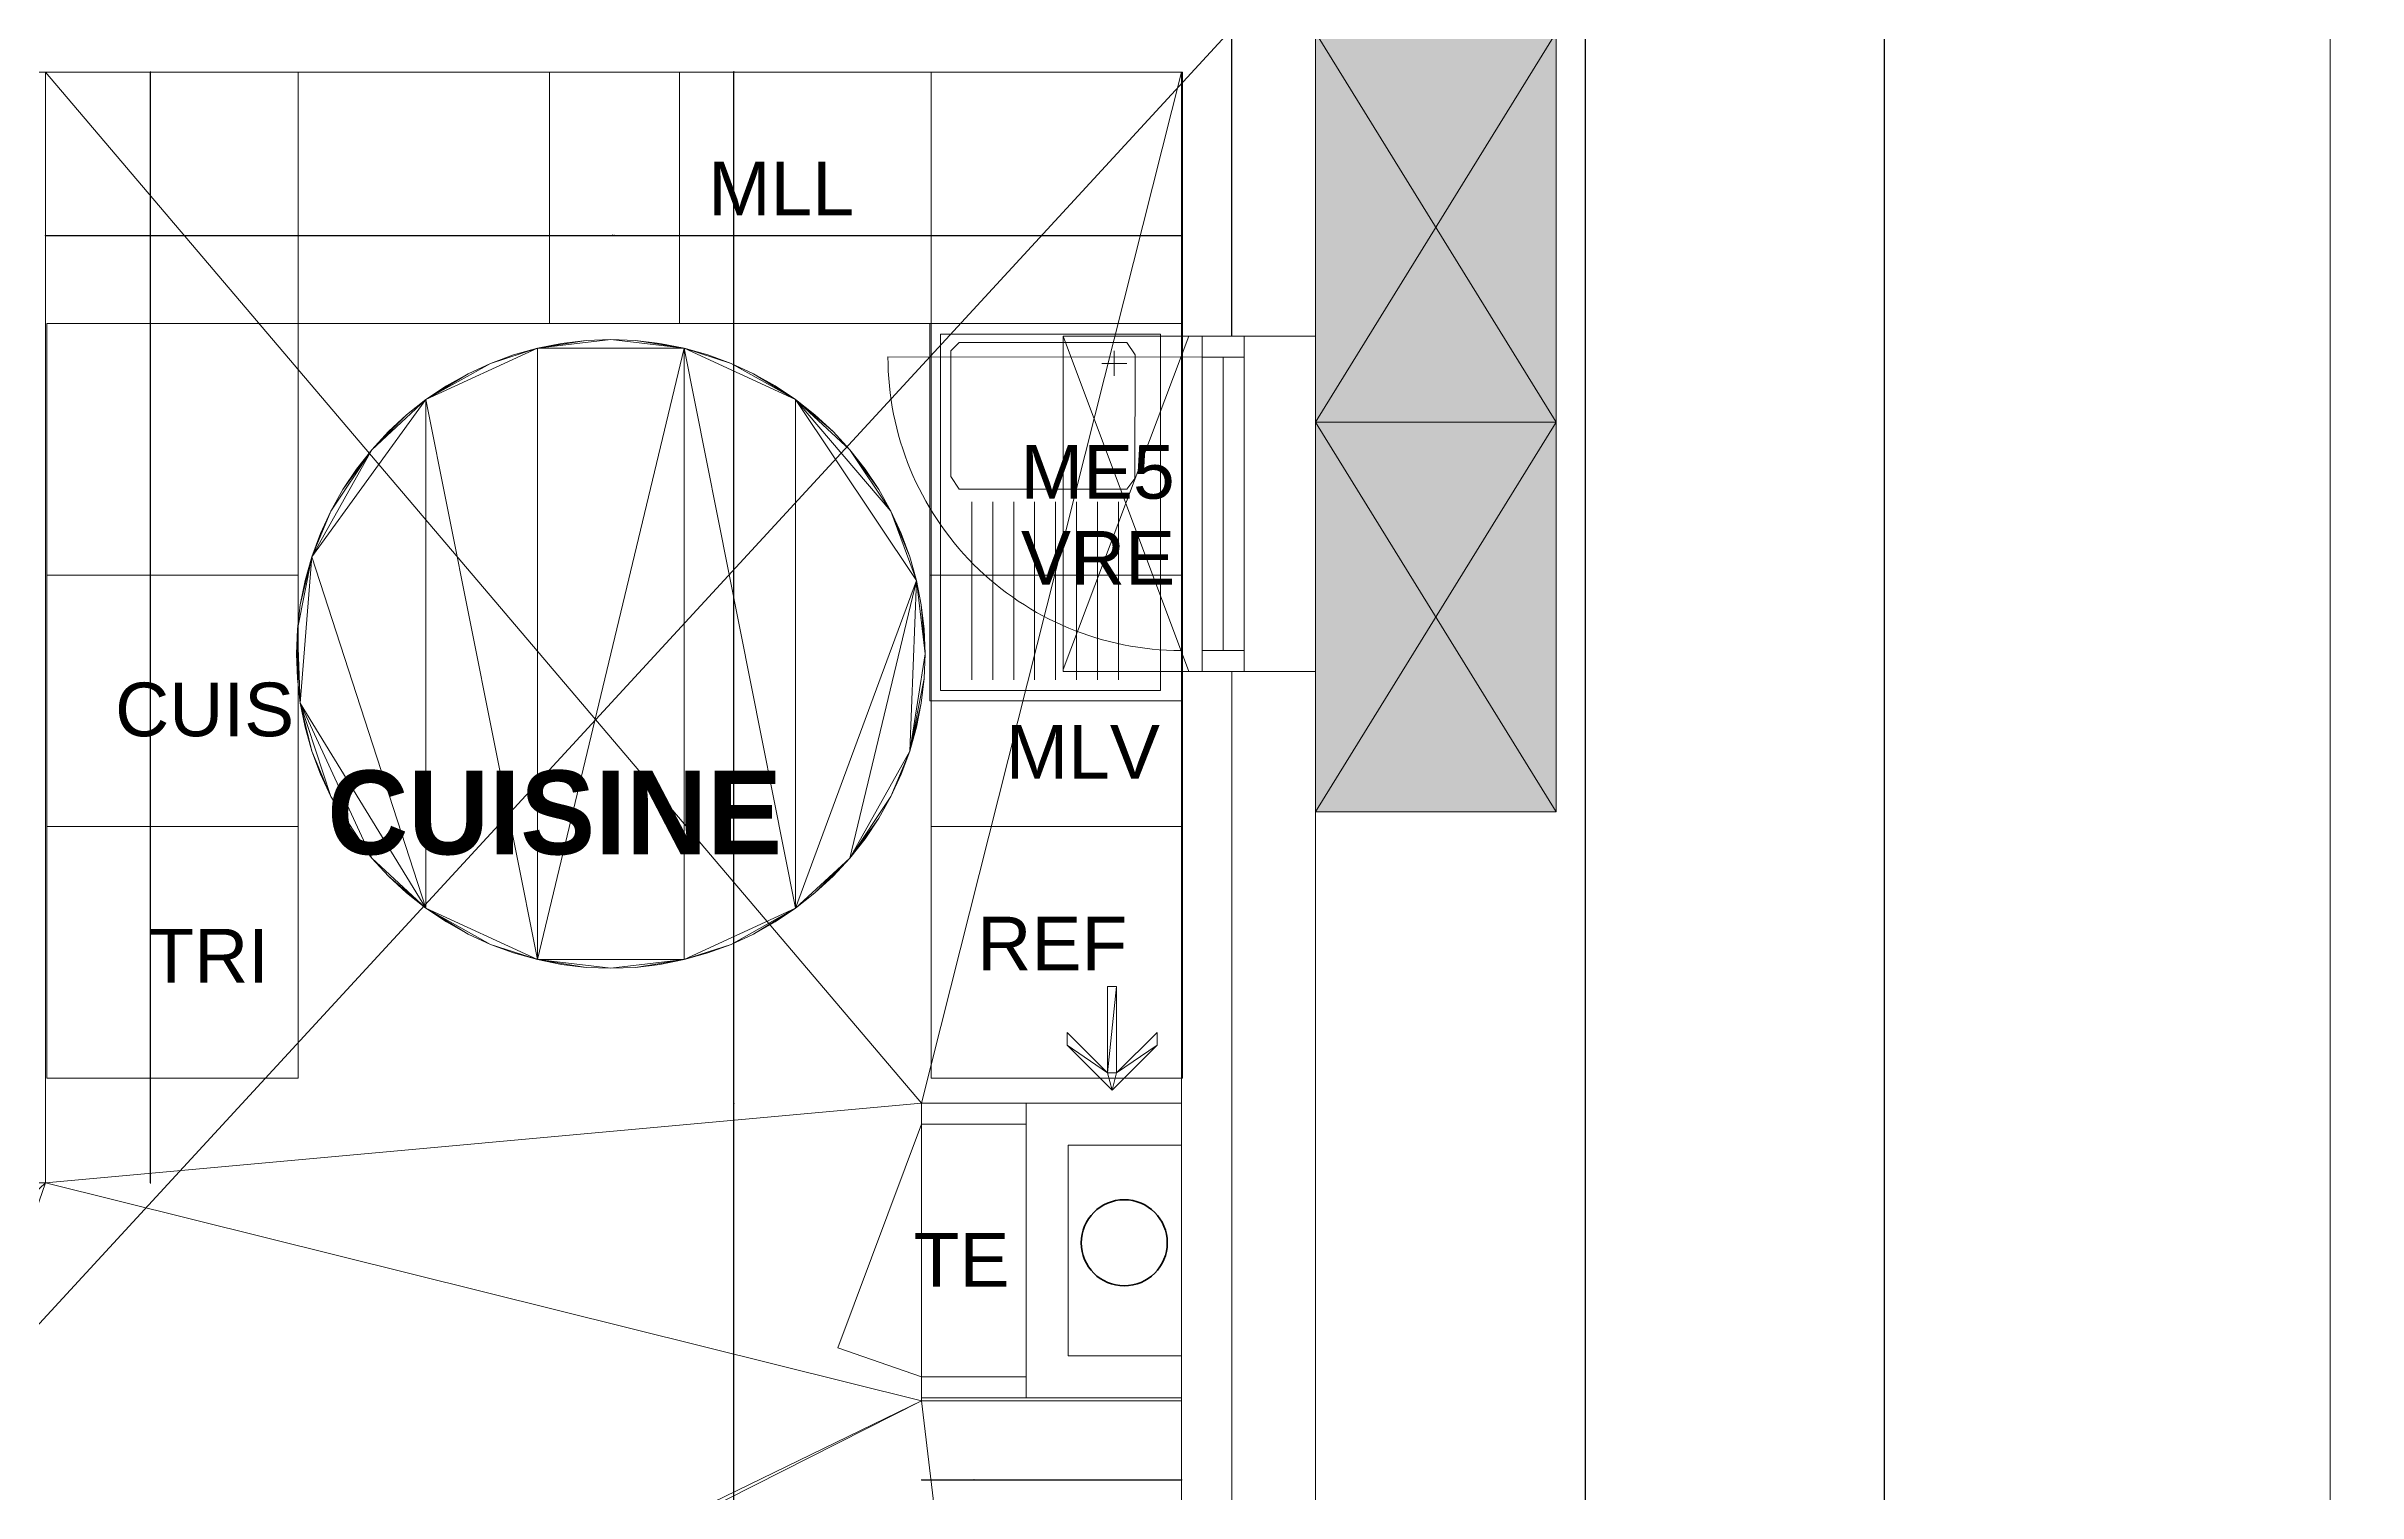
# Model space of a CAD drawing. Header units: metres. Extents: x -12536 to 12621, y -17191 to 9596.
# Drawn here: x -9897 to -9346, y -3014 to -2669 of the extents above; entities that cross this region are included whole.
import ezdxf
from ezdxf.enums import TextEntityAlignment as Align
from ezdxf.lldxf.tags import DXFTag

# ---------------------------------------------------------------- set-up
doc = ezdxf.new("R2010")
doc.units = ezdxf.units.M
doc.header["$MEASUREMENT"] = 0
doc.header["$PDMODE"] = 2
doc.header["$PDSIZE"] = 0.25
doc.layers.add('B-COT', color=1, linetype='Continuous', lineweight=18)
for name, color, linetype in [('Calque commun', 7, 'Continuous'), ('Layer90', 7, 'Continuous'), ('Textes', 7, 'Continuous')]:
    doc.layers.add(name, color=color, linetype=linetype)
doc.styles.add('Arial', font='arial.ttf', dxfattribs={"height": 0.128})
doc.styles.add('Century Gothic', font='GOTHICB.TTF', dxfattribs={"height": 0.4})
doc.styles.add('Century Gothic6', font='GOTHIC.TTF', dxfattribs={"height": 0.18})
tags = doc.linetypes.add('HIDDEN', pattern=[0.375, 0.25, -0.125]).pattern_tags.tags
tags[6:7] = [DXFTag(74, 4), DXFTag(75, 0), DXFTag(340, '0'), DXFTag(46, 1.0), DXFTag(50, 0.0), DXFTag(44, 0.0), DXFTag(45, 0.0)]
tags[4:5] = [DXFTag(74, 4), DXFTag(75, 0), DXFTag(340, '0'), DXFTag(46, 1.0), DXFTag(50, 0.0), DXFTag(44, 0.0), DXFTag(45, 0.0)]
tags = doc.linetypes.add('HIDDEN2', pattern=[0.1875, 0.125, -0.0625]).pattern_tags.tags
tags[6:7] = [DXFTag(74, 4), DXFTag(75, 0), DXFTag(340, '0'), DXFTag(46, 1.0), DXFTag(50, 0.0), DXFTag(44, 0.0), DXFTag(45, 0.0)]
tags[4:5] = [DXFTag(74, 4), DXFTag(75, 0), DXFTag(340, '0'), DXFTag(46, 1.0), DXFTag(50, 0.0), DXFTag(44, 0.0), DXFTag(45, 0.0)]
doc.dimstyles.new('DIM7', dxfattribs={"dimtxt": 0.18, "dimasz": 0.035, "dimexe": 0.05, "dimexo": 0, "dimgap": 0.05, "dimtad": 1, "dimzin": 1, "dimdsep": 46, "dimtxsty": 'Century Gothic6', "dimblk": 'ORIGIN', "dimcen": 0.09, "dimdle": 0.05, "dimadec": 0, "dimazin": 0, "dimtfac": 1, "dimtdec": 4, "dimtix": 1, "dimtofl": 0, "dimtmove": 0, "dimatfit": 3, "dimfxl": 0.05, "dimfxlon": 1, "dimfrac": 2, "dimtolj": 1, "dimtzin": 0, "dimarcsym": 2})

# ---------------------------------------------------------------- blocks, each defined once
blk = doc.blocks.new('Block33233')
at = {"layer": 'Calque commun', "color": 7, "linetype": 'Continuous', "lineweight": 5}
blk.add_line((-5.8988, -22.7707), (-3.1388, -22.7707), dxfattribs=at)
blk = doc.blocks.new('Block33274')
at = {"layer": 'Calque commun', "color": 7, "linetype": 'Continuous', "lineweight": 20}
for p, q in [((-2.8188, -23.4006), (-2.8188, -22.4506)), ((-2.8188, -27.7707), (-2.8188, -24.2006))]:
    blk.add_line(p, q, dxfattribs=at)
at = {"layer": 'Calque commun', "color": 7, "linetype": 'Continuous', "lineweight": 5}
for p, q in [((-3.0188, -23.4006), (-3.0188, -22.6506)), ((-3.1388, -23.4006), (-3.1388, -22.7707)), ((-3.1388, -27.7707), (-3.1388, -24.2006)), ((-3.0188, -27.7707), (-3.0188, -24.2006))]:
    blk.add_line(p, q, dxfattribs=at)
blk = doc.blocks.new('_15')
at = {"layer": 'Layer90', "color": 6, "linetype": 'Continuous', "lineweight": 5}
for p, q in [((0.9, 0.6), (0, 0.6)), ((0, 0.6), (0, 0)), ((0.9, 0), (0.9, 0.6)), ((0.025, 0.025), (0.025, 0.55)), ((0.025, 0.55), (0.875, 0.55)), ((0.875, 0.55), (0.875, 0.025)), ((0.075, 0.49), (0.045, 0.47)), ((0.045, 0.47), (0.045, 0.07)), ((0.37, 0.4888), (0.075, 0.49)), ((0.095, 0.4099), (0.095, 0.4699)), ((0.395, 0.47), (0.37, 0.4888)), ((0.395, 0.07), (0.395, 0.47)), ((0.85, 0.45), (0.425, 0.45)), ((0.125, 0.4398), (0.065, 0.44)), ((0.425, 0.4), (0.85, 0.4)), ((0.85, 0.35), (0.425, 0.35)), ((0.425, 0.3), (0.85, 0.3)), ((0.85, 0.25), (0.425, 0.25)), ((0.425, 0.2), (0.85, 0.2)), ((0.85, 0.15), (0.425, 0.15)), ((0.045, 0.07), (0.065, 0.05)), ((0.045, 0.07), (0.065, 0.05)), ((0.365, 0.05), (0.395, 0.07)), ((0.85, 0.1), (0.425, 0.1)), ((0, 0), (0.9, 0)), ((0.875, 0.025), (0.025, 0.025)), ((0.065, 0.05), (0.365, 0.05))]:
    blk.add_line(p, q, dxfattribs=at)
blk = doc.blocks.new('_ORIGIN')
at = {"color": 0, "linetype": 'ByBlock', "lineweight": -2}
blk.add_line((0, 0), (-1, 0), dxfattribs=at)
blk.add_circle((0, 0), 0.5, dxfattribs=at)
blk = doc.blocks.new('*D1431')
at = {"layer": 'Calque commun', "color": 0, "linetype": 'ByBlock', "lineweight": -2, "transparency": 16777216}
for p, q in [((-9897.32, -2714.27), (-9897.32, -2714.37)), ((-9897.28, -2714.32), (-9626.35, -2714.32)), ((-9626.32, -2714.32), (-9626.35, -2714.32)), ((-9626.32, -2714.27), (-9626.32, -2714.37))]:
    blk.add_line(p, q, dxfattribs=at)
at = {"layer": 'Calque commun', "color": 0, "linetype": 'Continuous', "lineweight": -2, "transparency": 16777216}
blk.add_line((-9626.28, -2714.32), (-9626.25, -2714.32), dxfattribs=at)
at = {"layer": 'Defpoints', "color": 0, "linetype": 'Continuous', "transparency": 16777216}
for p in [(-9897.32, -2710.35), (-9626.32, -2710.35), (-9626.32, -2714.32)]:
    blk.add_point(p, dxfattribs=at)
at = {"layer": 'Calque commun', "color": 0, "linetype": 'Continuous', "lineweight": -2, "transparency": 16777216, "xscale": 0.03500000014901161, "yscale": 0.03500000014901161, "zscale": 0.03500000014901161, "rotation": 180}
for p in [(-9897.32, -2714.32), (-9626.32, -2714.32)]:
    blk.add_blockref('_ORIGIN', p, dxfattribs=at)
at = {"layer": 'Calque commun', "color": 0, "linetype": 'Continuous', "lineweight": 5, "transparency": 16777216, "insert": (-9761.82, -2714.27), "char_height": 0.18, "attachment_point": 8, "line_spacing_factor": 0.773441, "style": 'Century Gothic6'}
blk.add_mtext('\\A1;271.00', dxfattribs=at)
blk = doc.blocks.new('@PRES_1_$$_1-56')
at = {"layer": 'Calque commun', "color": 5, "linetype": 'Continuous', "lineweight": 5}
for p, q in [((0, 0.32), (0.8, 0.32)), ((0.8, 0.15), (0, 0.15)), ((0.05, 0.05), (0.05, 0.15)), ((0.75, 0.15), (0.75, 0.05)), ((0.05, 0.1), (0.75, 0.1)), ((0.8, 0.05), (0, 0.05)), ((0, 0), (0.8, 0))]:
    blk.add_line(p, q, dxfattribs=at)
blk = doc.blocks.new('@PRES_1_$$_1-57')
at = {"layer": 'Calque commun', "color": 7, "linetype": 'Continuous', "lineweight": 5}
blk.add_line((0, 0), (0, 0.32), dxfattribs=at)
blk = doc.blocks.new('@PRES_1_$$_1-58')
at = {"layer": 'Calque commun', "color": 7, "linetype": 'Continuous', "lineweight": 5}
blk.add_line((0, 0), (0, 0.32), dxfattribs=at)
blk = doc.blocks.new('INTER_2D_COMB20')
at = {"layer": 'Calque commun', "color": 0, "linetype": 'ByBlock', "lineweight": -2}
for name in ['@PRES_1_$$_1-56', '@PRES_1_$$_1-57']:
    blk.add_blockref(name, (0, 0), dxfattribs=at)
at = {"layer": 'Calque commun', "color": 0, "linetype": 'ByBlock', "lineweight": -2, "extrusion": (0, 0, -1), "xscale": -1, "yscale": -1, "zscale": -1, "rotation": 180}
blk.add_blockref('@PRES_1_$$_1-58', (-0.8, 0), dxfattribs=at)
blk = doc.blocks.new('PLACED_COMB20')
at = {"layer": 'Calque commun', "color": 0, "linetype": 'ByBlock', "lineweight": -2}
blk.add_blockref('INTER_2D_COMB20', (0, 0), dxfattribs=at)
blk = doc.blocks.new('*D1649')
at = {"layer": 'Calque commun', "color": 0, "linetype": 'ByBlock', "lineweight": -2, "transparency": 16777216}
for p, q in [((-9529.92, -2818.34), (-9529.82, -2818.34)), ((-9529.87, -2818.34), (-9529.87, -2818.38)), ((-9529.87, -3175.31), (-9529.87, -2818.38)), ((-9529.92, -3175.35), (-9529.82, -3175.35))]:
    blk.add_line(p, q, dxfattribs=at)
at = {"layer": 'Calque commun', "color": 0, "linetype": 'Continuous', "lineweight": -2, "transparency": 16777216}
blk.add_line((-9529.87, -2818.31), (-9529.87, -2818.27), dxfattribs=at)
at = {"layer": 'Defpoints', "color": 0, "linetype": 'Continuous', "transparency": 16777216}
for p in [(-9594.32, -2818.34), (-9529.87, -2818.34), (-9594.32, -3175.35)]:
    blk.add_point(p, dxfattribs=at)
at = {"layer": 'Calque commun', "color": 0, "linetype": 'Continuous', "lineweight": -2, "transparency": 16777216, "xscale": 0.03500000014901161, "yscale": 0.03500000014901161, "zscale": 0.03500000014901161, "rotation": 270}
for p in [(-9529.87, -2818.34), (-9529.87, -3175.35)]:
    blk.add_blockref('_ORIGIN', p, dxfattribs=at)
at = {"layer": 'Calque commun', "color": 0, "linetype": 'Continuous', "lineweight": 5, "transparency": 16777216, "insert": (-9529.92, -2996.85), "char_height": 0.18, "attachment_point": 8, "rotation": 90, "line_spacing_factor": 0.773441, "style": 'Century Gothic6'}
blk.add_mtext('\\A1;357.00', dxfattribs=at)
blk = doc.blocks.new('*D1650')
at = {"layer": 'Calque commun', "color": 0, "linetype": 'ByBlock', "lineweight": -2, "transparency": 16777216}
for p, q in [((-9529.92, -2738.34), (-9529.82, -2738.34)), ((-9529.87, -2738.34), (-9529.87, -2738.38)), ((-9529.87, -2818.31), (-9529.87, -2738.38)), ((-9529.92, -2818.34), (-9529.82, -2818.34))]:
    blk.add_line(p, q, dxfattribs=at)
at = {"layer": 'Calque commun', "color": 0, "linetype": 'Continuous', "lineweight": -2, "transparency": 16777216}
blk.add_line((-9529.87, -2738.31), (-9529.87, -2738.27), dxfattribs=at)
at = {"layer": 'Defpoints', "color": 0, "linetype": 'Continuous', "transparency": 16777216}
for p in [(-9594.32, -2738.34), (-9529.87, -2738.34), (-9594.32, -2818.34)]:
    blk.add_point(p, dxfattribs=at)
at = {"layer": 'Calque commun', "color": 0, "linetype": 'Continuous', "lineweight": -2, "transparency": 16777216, "xscale": 0.03500000014901161, "yscale": 0.03500000014901161, "zscale": 0.03500000014901161, "rotation": 270}
for p in [(-9529.87, -2738.34), (-9529.87, -2818.34)]:
    blk.add_blockref('_ORIGIN', p, dxfattribs=at)
at = {"layer": 'Calque commun', "color": 0, "linetype": 'Continuous', "lineweight": 5, "transparency": 16777216, "insert": (-9529.92, -2778.34), "char_height": 0.18, "attachment_point": 8, "rotation": 90, "line_spacing_factor": 0.773441, "style": 'Century Gothic6'}
blk.add_mtext('\\A1;80.00', dxfattribs=at)
blk = doc.blocks.new('*D1651')
at = {"layer": 'Calque commun', "color": 0, "linetype": 'ByBlock', "lineweight": -2, "transparency": 16777216}
for p, q in [((-9529.92, -2643.34), (-9529.82, -2643.34)), ((-9529.87, -2643.34), (-9529.87, -2643.38)), ((-9529.87, -2738.31), (-9529.87, -2643.38)), ((-9529.92, -2738.34), (-9529.82, -2738.34))]:
    blk.add_line(p, q, dxfattribs=at)
at = {"layer": 'Calque commun', "color": 0, "linetype": 'Continuous', "lineweight": -2, "transparency": 16777216}
blk.add_line((-9529.87, -2643.31), (-9529.87, -2643.27), dxfattribs=at)
at = {"layer": 'Defpoints', "color": 0, "linetype": 'Continuous', "transparency": 16777216}
for p in [(-9594.32, -2643.34), (-9529.87, -2643.34), (-9594.32, -2738.34)]:
    blk.add_point(p, dxfattribs=at)
at = {"layer": 'Calque commun', "color": 0, "linetype": 'Continuous', "lineweight": -2, "transparency": 16777216, "xscale": 0.03500000014901161, "yscale": 0.03500000014901161, "zscale": 0.03500000014901161, "rotation": 270}
for p in [(-9529.87, -2643.34), (-9529.87, -2738.34)]:
    blk.add_blockref('_ORIGIN', p, dxfattribs=at)
at = {"layer": 'Calque commun', "color": 0, "linetype": 'Continuous', "lineweight": 5, "transparency": 16777216, "insert": (-9529.92, -2690.84), "char_height": 0.18, "attachment_point": 8, "rotation": 90, "line_spacing_factor": 0.773441, "style": 'Century Gothic6'}
blk.add_mtext('\\A1;95.00', dxfattribs=at)
blk = doc.blocks.new('*D1736')
at = {"layer": 'Calque commun', "color": 0, "linetype": 'ByBlock', "lineweight": -2, "transparency": 16777216}
for p, q in [((-9733.04, -2991.62), (-9733.14, -2991.62)), ((-9733.09, -2991.62), (-9733.09, -2991.65)), ((-9733.09, -3511.31), (-9733.09, -2991.65)), ((-9733.04, -3511.34), (-9733.14, -3511.34))]:
    blk.add_line(p, q, dxfattribs=at)
at = {"layer": 'Calque commun', "color": 0, "linetype": 'Continuous', "lineweight": -2, "transparency": 16777216}
blk.add_line((-9733.09, -2991.58), (-9733.09, -2991.55), dxfattribs=at)
at = {"layer": 'Defpoints', "color": 0, "linetype": 'Continuous', "transparency": 16777216}
for p in [(-9733.09, -2991.62), (-9688.32, -2991.62), (-9626.32, -3511.34)]:
    blk.add_point(p, dxfattribs=at)
at = {"layer": 'Calque commun', "color": 0, "linetype": 'Continuous', "lineweight": -2, "transparency": 16777216, "xscale": 0.03500000014901161, "yscale": 0.03500000014901161, "zscale": 0.03500000014901161, "rotation": 270}
for p in [(-9733.09, -2991.62), (-9733.09, -3511.34)]:
    blk.add_blockref('_ORIGIN', p, dxfattribs=at)
at = {"layer": 'Calque commun', "color": 0, "linetype": 'Continuous', "lineweight": 5, "transparency": 16777216, "insert": (-9733.14, -3251.48), "char_height": 0.18, "attachment_point": 8, "rotation": 90, "line_spacing_factor": 0.773441, "style": 'Century Gothic6'}
blk.add_mtext('\\A1;519.72', dxfattribs=at)
blk = doc.blocks.new('*D1737')
at = {"layer": 'Calque commun', "color": 0, "linetype": 'ByBlock', "lineweight": -2, "transparency": 16777216}
for p, q in [((-9733.04, -2921.34), (-9733.14, -2921.34)), ((-9733.09, -2921.34), (-9733.09, -2921.38)), ((-9733.09, -2991.58), (-9733.09, -2921.38)), ((-9733.04, -2991.62), (-9733.14, -2991.62))]:
    blk.add_line(p, q, dxfattribs=at)
at = {"layer": 'Calque commun', "color": 0, "linetype": 'Continuous', "lineweight": -2, "transparency": 16777216}
blk.add_line((-9733.09, -2921.31), (-9733.09, -2921.27), dxfattribs=at)
at = {"layer": 'Defpoints', "color": 0, "linetype": 'Continuous', "transparency": 16777216}
for p in [(-9733.09, -2921.34), (-9688.32, -2921.34), (-9688.32, -2991.62)]:
    blk.add_point(p, dxfattribs=at)
at = {"layer": 'Calque commun', "color": 0, "linetype": 'Continuous', "lineweight": -2, "transparency": 16777216, "xscale": 0.03500000014901161, "yscale": 0.03500000014901161, "zscale": 0.03500000014901161, "rotation": 270}
for p in [(-9733.09, -2921.34), (-9733.09, -2991.62)]:
    blk.add_blockref('_ORIGIN', p, dxfattribs=at)
at = {"layer": 'Calque commun', "color": 0, "linetype": 'Continuous', "lineweight": 5, "transparency": 16777216, "insert": (-9733.14, -2956.48), "char_height": 0.18, "attachment_point": 8, "rotation": 90, "line_spacing_factor": 0.773441, "style": 'Century Gothic6'}
blk.add_mtext('\\A1;70.27', dxfattribs=at)
blk = doc.blocks.new('*D1738')
at = {"layer": 'Calque commun', "color": 0, "linetype": 'ByBlock', "lineweight": -2, "transparency": 16777216}
for p, q in [((-9733.04, -2675.34), (-9733.14, -2675.34)), ((-9733.09, -2675.34), (-9733.09, -2675.38)), ((-9733.09, -2921.31), (-9733.09, -2675.38)), ((-9733.04, -2921.34), (-9733.14, -2921.34))]:
    blk.add_line(p, q, dxfattribs=at)
at = {"layer": 'Calque commun', "color": 0, "linetype": 'Continuous', "lineweight": -2, "transparency": 16777216}
blk.add_line((-9733.09, -2675.31), (-9733.09, -2675.27), dxfattribs=at)
at = {"layer": 'Defpoints', "color": 0, "linetype": 'Continuous', "transparency": 16777216}
for p in [(-9733.09, -2675.34), (-9626.32, -2675.34), (-9688.32, -2921.34)]:
    blk.add_point(p, dxfattribs=at)
at = {"layer": 'Calque commun', "color": 0, "linetype": 'Continuous', "lineweight": -2, "transparency": 16777216, "xscale": 0.03500000014901161, "yscale": 0.03500000014901161, "zscale": 0.03500000014901161, "rotation": 270}
for p in [(-9733.09, -2675.34), (-9733.09, -2921.34)]:
    blk.add_blockref('_ORIGIN', p, dxfattribs=at)
at = {"layer": 'Calque commun', "color": 0, "linetype": 'Continuous', "lineweight": 5, "transparency": 16777216, "insert": (-9733.14, -2798.34), "char_height": 0.18, "attachment_point": 8, "rotation": 90, "line_spacing_factor": 0.773441, "style": 'Century Gothic6'}
blk.add_mtext('\\A1;246.00', dxfattribs=at)
blk = doc.blocks.new('*D1739')
at = {"layer": 'Calque commun', "color": 0, "linetype": 'ByBlock', "lineweight": -2, "transparency": 16777216}
for p, q in [((-9872.31, -2675.34), (-9872.21, -2675.34)), ((-9872.26, -2675.34), (-9872.26, -2675.38)), ((-9872.26, -2940.31), (-9872.26, -2675.38)), ((-9872.31, -2940.35), (-9872.21, -2940.35))]:
    blk.add_line(p, q, dxfattribs=at)
at = {"layer": 'Calque commun', "color": 0, "linetype": 'Continuous', "lineweight": -2, "transparency": 16777216}
blk.add_line((-9872.26, -2675.31), (-9872.26, -2675.27), dxfattribs=at)
at = {"layer": 'Defpoints', "color": 0, "linetype": 'Continuous', "transparency": 16777216}
for p in [(-9897.32, -2675.34), (-9872.26, -2675.34), (-9897.32, -2940.35)]:
    blk.add_point(p, dxfattribs=at)
at = {"layer": 'Calque commun', "color": 0, "linetype": 'Continuous', "lineweight": -2, "transparency": 16777216, "xscale": 0.03500000014901161, "yscale": 0.03500000014901161, "zscale": 0.03500000014901161, "rotation": 270}
for p in [(-9872.26, -2675.34), (-9872.26, -2940.35)]:
    blk.add_blockref('_ORIGIN', p, dxfattribs=at)
at = {"layer": 'Calque commun', "color": 0, "linetype": 'Continuous', "lineweight": 5, "transparency": 16777216, "insert": (-9872.31, -2807.85), "char_height": 0.18, "attachment_point": 8, "rotation": 90, "line_spacing_factor": 0.773441, "style": 'Century Gothic6'}
blk.add_mtext('\\A1;265.00', dxfattribs=at)
blk = doc.blocks.new('*D1676')
at = {"layer": 'Calque commun', "color": 0, "linetype": 'ByBlock', "lineweight": -2, "transparency": 16777216}
for p, q in [((-9688.32, -3011.13), (-9688.32, -3011.23)), ((-9663.32, -3011.13), (-9663.32, -3011.23)), ((-9688.28, -3011.18), (-9663.35, -3011.18)), ((-9663.32, -3011.18), (-9663.35, -3011.18))]:
    blk.add_line(p, q, dxfattribs=at)
at = {"layer": 'Calque commun', "color": 0, "linetype": 'Continuous', "lineweight": -2, "transparency": 16777216}
blk.add_line((-9663.28, -3011.18), (-9663.25, -3011.18), dxfattribs=at)
at = {"layer": 'Defpoints', "color": 0, "linetype": 'Continuous', "transparency": 16777216}
for p in [(-9688.32, -2986.62), (-9663.32, -2986.62), (-9663.32, -3011.18)]:
    blk.add_point(p, dxfattribs=at)
at = {"layer": 'Calque commun', "color": 0, "linetype": 'Continuous', "lineweight": -2, "transparency": 16777216, "xscale": 0.03500000014901161, "yscale": 0.03500000014901161, "zscale": 0.03500000014901161, "rotation": 180}
for p in [(-9688.32, -3011.18), (-9663.32, -3011.18)]:
    blk.add_blockref('_ORIGIN', p, dxfattribs=at)
at = {"layer": 'Calque commun', "color": 0, "linetype": 'Continuous', "lineweight": 5, "transparency": 16777216, "insert": (-9675.82, -3011.13), "char_height": 0.18, "attachment_point": 8, "line_spacing_factor": 0.773441, "style": 'Century Gothic6'}
blk.add_mtext('\\A1;25.00', dxfattribs=at)
blk = doc.blocks.new('*D1677')
at = {"layer": 'Calque commun', "color": 0, "linetype": 'ByBlock', "lineweight": -2, "transparency": 16777216}
for p, q in [((-9663.32, -3011.13), (-9663.32, -3011.23)), ((-9626.32, -3011.13), (-9626.32, -3011.23)), ((-9663.28, -3011.18), (-9626.35, -3011.18)), ((-9626.32, -3011.18), (-9626.35, -3011.18))]:
    blk.add_line(p, q, dxfattribs=at)
at = {"layer": 'Calque commun', "color": 0, "linetype": 'Continuous', "lineweight": -2, "transparency": 16777216}
blk.add_line((-9626.28, -3011.18), (-9626.25, -3011.18), dxfattribs=at)
at = {"layer": 'Defpoints', "color": 0, "linetype": 'Continuous', "transparency": 16777216}
for p in [(-9663.32, -2986.62), (-9626.32, -2986.62), (-9626.32, -3011.18)]:
    blk.add_point(p, dxfattribs=at)
at = {"layer": 'Calque commun', "color": 0, "linetype": 'Continuous', "lineweight": -2, "transparency": 16777216, "xscale": 0.03500000014901161, "yscale": 0.03500000014901161, "zscale": 0.03500000014901161, "rotation": 180}
for p in [(-9663.32, -3011.18), (-9626.32, -3011.18)]:
    blk.add_blockref('_ORIGIN', p, dxfattribs=at)
at = {"layer": 'Calque commun', "color": 0, "linetype": 'Continuous', "lineweight": 5, "transparency": 16777216, "insert": (-9644.82, -3011.13), "char_height": 0.18, "attachment_point": 8, "line_spacing_factor": 0.773441, "style": 'Century Gothic6'}
blk.add_mtext('\\A1;37.00', dxfattribs=at)
blk = doc.blocks.new('*D1754')
at = {"layer": 'Calque commun', "color": 0, "linetype": 'ByBlock', "lineweight": -2, "transparency": 16777216}
for p, q in [((-9992.43, -3109.73), (-9992.43, -3109.63)), ((-9992.39, -3109.68), (-9626.46, -3109.68)), ((-9626.43, -3109.68), (-9626.46, -3109.68)), ((-9626.43, -3109.63), (-9626.43, -3109.73))]:
    blk.add_line(p, q, dxfattribs=at)
at = {"layer": 'Calque commun', "color": 0, "linetype": 'Continuous', "lineweight": -2, "transparency": 16777216}
blk.add_line((-9626.39, -3109.68), (-9626.36, -3109.68), dxfattribs=at)
at = {"layer": 'Defpoints', "color": 0, "linetype": 'Continuous', "transparency": 16777216}
for p in [(-9626.43, -2801.58), (-9626.43, -3109.68), (-9992.43, -3130.04)]:
    blk.add_point(p, dxfattribs=at)
at = {"layer": 'Calque commun', "color": 0, "linetype": 'Continuous', "lineweight": -2, "transparency": 16777216, "xscale": 0.03500000014901161, "yscale": 0.03500000014901161, "zscale": 0.03500000014901161, "rotation": 180}
for p in [(-9992.43, -3109.68), (-9626.43, -3109.68)]:
    blk.add_blockref('_ORIGIN', p, dxfattribs=at)
at = {"layer": 'Calque commun', "color": 0, "linetype": 'Continuous', "lineweight": 5, "transparency": 16777216, "insert": (-9809.43, -3109.63), "char_height": 0.18, "attachment_point": 8, "line_spacing_factor": 0.773441, "style": 'Century Gothic6'}
blk.add_mtext('\\A1;366.00', dxfattribs=at)
blk = doc.blocks.new('cuis60')
at = {"layer": 'Calque commun', "color": 0, "linetype": 'ByBlock', "lineweight": -2}
mesh = blk.add_polyface(dxfattribs=at)
corners = [(0.6, 0.6), (0, 0.6), (0, 0), (0.6, 0)]
mesh.append_faces([[corners[k] for k in face] for face in [(0, 1, 2, 3)]], dxfattribs={"color": 0})
blk = doc.blocks.new('*D1761')
at = {"layer": 'Calque commun', "color": 0, "linetype": 'ByBlock', "lineweight": -2, "transparency": 16777216}
for p, q in [((-9458.53, -2643.34), (-9458.63, -2643.34)), ((-9458.58, -2643.34), (-9458.58, -2643.38)), ((-9458.58, -3543.31), (-9458.58, -2643.38)), ((-9458.53, -3543.34), (-9458.63, -3543.34))]:
    blk.add_line(p, q, dxfattribs=at)
at = {"layer": 'Calque commun', "color": 0, "linetype": 'Continuous', "lineweight": -2, "transparency": 16777216}
blk.add_line((-9458.58, -2643.31), (-9458.58, -2643.27), dxfattribs=at)
at = {"layer": 'Defpoints', "color": 0, "linetype": 'Continuous', "transparency": 16777216}
for p in [(-9458.58, -2643.34), (-9415.65, -2643.34), (-9415.65, -3543.34)]:
    blk.add_point(p, dxfattribs=at)
at = {"layer": 'Calque commun', "color": 0, "linetype": 'Continuous', "lineweight": -2, "transparency": 16777216, "xscale": 0.03500000014901161, "yscale": 0.03500000014901161, "zscale": 0.03500000014901161, "rotation": 270}
for p in [(-9458.58, -2643.34), (-9458.58, -3543.34)]:
    blk.add_blockref('_ORIGIN', p, dxfattribs=at)
at = {"layer": 'Calque commun', "color": 0, "linetype": 'Continuous', "lineweight": 5, "transparency": 16777216, "insert": (-9458.63, -3093.34), "char_height": 0.18, "attachment_point": 8, "rotation": 90, "line_spacing_factor": 0.773441, "style": 'Century Gothic6'}
blk.add_mtext('\\A1;900.00', dxfattribs=at)
blk = doc.blocks.new('fleche01')
at = {"layer": 'Calque commun', "color": 6, "linetype": 'Continuous', "lineweight": 20}
mesh = blk.add_polyface(dxfattribs=at)
corners = [(1.283, 1), (0.383, 0.1), (1, 1), (1, -1), (0, 0), (0.383, -0.1), (2.3, 0.1), (2.3, -0.1), (1.283, -1)]
mesh.append_faces([[corners[k] for k in face] for face in [(4, 1, 5)]], dxfattribs={"vtx0": -1, "vtx1": -1, "vtx2": -1, "color": 6})
mesh.append_faces([[corners[k] for k in face] for face in [(0, 1, 2)]], dxfattribs={"vtx1": -1, "color": 6})
mesh.append_faces([[corners[k] for k in face] for face in [(3, 4, 5), (4, 2, 1), (7, 5, 1)]], dxfattribs={"vtx1": -1, "vtx2": -1, "color": 6})
mesh.append_faces([[corners[k] for k in face] for face in [(1, 6, 7), (5, 8, 3)]], dxfattribs={"vtx2": -1, "color": 6})

msp = doc.modelspace()

# ---------------------------------------------------------------- linework, layer by layer
at = {"layer": 'B-COT', "color": 5, "lineweight": 53}
msp.add_circle((-9639.941, -2954.635), 10.269, dxfattribs=at)
at = {"layer": 'Calque commun', "color": 7, "linetype": 'Continuous', "lineweight": 5}
for p, q in [((-9352.223, -3956.529), (-9352.223, -1203.069)), ((-9688.319, -2926.344), (-9708.278, -2979.69)), ((-9708.278, -2979.69), (-9688.319, -2986.62))]:
    msp.add_line(p, q, dxfattribs=at)
at = {"layer": 'Calque commun', "color": 12, "linetype": 'Continuous', "lineweight": 20}
for p, q in [((-9614.317, -2738.344), (-9614.317, -2663.344)), ((-9614.317, -2663.344), (-9614.317, -2738.344)), ((-9594.317, -2738.344), (-9614.317, -2738.344)), ((-9594.317, -2818.344), (-9614.317, -2818.344))]:
    msp.add_line(p, q, dxfattribs=at)
at = {"layer": 'Calque commun', "color": 7, "linetype": 'HIDDEN', "lineweight": 5}
msp.add_line((-9777.026, -2735.345), (-9746.027, -2735.345), dxfattribs=at)
at = {"layer": 'Calque commun', "color": 7, "linetype": 'HIDDEN2', "lineweight": 5}
msp.add_line((-9621.318, -2743.344), (-9696.318, -2743.27), dxfattribs=at)
at = {"layer": 'Calque commun', "color": 15, "linetype": 'Continuous', "lineweight": 20}
for p, q in [((-9688.319, -2921.345), (-9663.319, -2921.345)), ((-9688.319, -2921.345), (-9688.319, -2926.344)), ((-9663.319, -2921.345), (-9663.319, -2926.344)), ((-9688.319, -2926.344), (-9663.319, -2926.344)), ((-9663.319, -2986.62), (-9688.319, -2986.62)), ((-9688.319, -2991.619), (-9688.319, -2986.62)), ((-9663.319, -2991.619), (-9663.319, -2986.62)), ((-9663.319, -2991.619), (-9688.319, -2991.619))]:
    msp.add_line(p, q, dxfattribs=at)
at = {"layer": 'Calque commun', "color": 16, "linetype": 'Continuous', "lineweight": 20}
for p, q in [((-9663.319, -2991.619), (-9663.319, -2921.345)), ((-9663.319, -2921.345), (-9626.318, -2921.345)), ((-9626.318, -2921.345), (-9626.318, -2931.345)), ((-9653.319, -2981.619), (-9653.319, -2931.345)), ((-9653.319, -2931.345), (-9626.318, -2931.345)), ((-9626.318, -2981.619), (-9653.319, -2981.619)), ((-9626.318, -2991.619), (-9626.318, -2981.619)), ((-9626.318, -2991.619), (-9663.319, -2991.619))]:
    msp.add_line(p, q, dxfattribs=at)
at = {"layer": 'Calque commun', "color": 7, "linetype": 'HIDDEN', "lineweight": 5, "flags": 128}
for points in [[(-9536.914, -2665.929), (-9536.914, -2758.876), (-9594.317, -2758.876), (-9594.317, -2665.929), (-9536.914, -2665.929), (-9594.317, -2758.876), (-9536.914, -2758.876), (-9594.317, -2665.929)], [(-9536.914, -2758.876), (-9536.914, -2851.824), (-9594.317, -2851.824), (-9594.317, -2758.876), (-9536.914, -2758.876), (-9594.317, -2851.824), (-9536.914, -2851.824), (-9594.317, -2758.876)]]:
    msp.add_lwpolyline(points, dxfattribs=at)
at = {"layer": 'Calque commun', "color": 21, "linetype": 'HIDDEN2', "lineweight": 5, "flags": 128}
msp.add_lwpolyline([(-9624.517, -2738.343), (-9654.517, -2738.343), (-9654.517, -2818.343), (-9624.517, -2818.343), (-9654.517, -2738.343), (-9624.517, -2738.343), (-9654.517, -2817.84)], dxfattribs=at)
at = {"layer": 'Calque commun', "color": 7, "linetype": 'HIDDEN2', "lineweight": 5, "flags": 128}
msp.add_lwpolyline([(-9626.392, -2813.344, -0.4142136), (-9696.318, -2743.27)], format="xyb", dxfattribs=at)
at = {"layer": 'Calque commun', "color": 43, "linetype": 'HIDDEN', "lineweight": 5, "true_color": 0xdfbd75}
msp.add_trace([(-9536.914, -2665.929), (-9536.914, -2758.876), (-9594.317, -2665.929), (-9594.317, -2758.876)], dxfattribs=at)
at = {"layer": 'Calque commun', "color": 43, "linetype": 'HIDDEN', "lineweight": 20, "true_color": 0xdfbd75}
msp.add_trace([(-9536.914, -2758.876), (-9536.914, -2851.824), (-9594.317, -2758.876), (-9594.317, -2851.824)], dxfattribs=at)

# ---------------------------------------------------------------- block references
at = {"layer": 'Calque commun', "color": 0, "linetype": 'ByBlock', "lineweight": -2, "xscale": 100, "yscale": 100, "zscale": 100}
for name in ['Block33233', 'Block33274']:
    msp.add_blockref(name, (-9312.433, -398.28), dxfattribs=at)
at = {"layer": 'Calque commun', "color": 7, "linetype": 'HIDDEN', "lineweight": 5, "extrusion": (0, 0, -1), "xscale": -100, "yscale": -100, "zscale": -100, "rotation": 180}
for p in [(9777.026, -2735.345), (9686.027, -2735.345), (9626.027, -2735.345), (9837.026, -2795.345), (9626.027, -2795.345), (9837.026, -2855.345), (9626.027, -2855.345), (9837.026, -2915.345), (9626.027, -2915.345)]:
    msp.add_blockref('cuis60', p, dxfattribs=at)
at = {"layer": 'Calque commun', "color": 0, "linetype": 'ByBlock', "lineweight": -2}
for name, p, xscale, yscale, zscale, rotation in [('_15', (-9686.318, -2735.346), -100, -100, -100, 90), ('PLACED_COMB20', (-9626.318, -2738.344), 100, 100, 100, 270), ('fleche01', (-9642.845, -2918.214), 10.73741838335991, 10.73741838335991, 10.73741838335991, 90.00000000000001)]:
    msp.add_blockref(name, p, dxfattribs=dict(at, xscale=xscale, yscale=yscale, zscale=zscale, rotation=rotation))

# ---------------------------------------------------------------- texts
at = {"layer": 'Textes', "color": 5, "linetype": 'ByBlock', "lineweight": -2, "style": 'Arial'}
for s, p in [('MLL', (-9704.42, -2709.498)), ('ME5', (-9627.902, -2777.132)), ('VRE', (-9627.816, -2797.645)), ('CUIS', (-9837.992, -2833.803)), ('REF', (-9639.244, -2889.655)), ('TRI', (-9843.975, -2892.547))]:
    msp.add_text(s, height=12.8, dxfattribs=at).set_placement(p, align=Align.RIGHT)
msp.add_text('MLV', height=12.8, dxfattribs=at).set_placement((-9668.209, -2843.938))
at = {"layer": 'Textes', "color": 5, "linetype": 'ByBlock', "lineweight": -2}
for s, height, style, p in [('CUISINE', 20, 'Century Gothic', (-9721.599, -2841.975)), ('TE', 12.8, 'Arial', (-9667.345, -2952.326))]:
    msp.add_text(s, height=height, dxfattribs=dict(at, style=style)).set_placement(p, align=Align.TOP_RIGHT)

# ---------------------------------------------------------------- dimensions: what is measured, and where the dimension line sits
at = {"layer": 'Calque commun', "color": 5, "linetype": 'Continuous', "lineweight": 5}
for p1, p2, distance, picture, middle in [((-9594.317, -2738.344), (-9594.317, -2643.344), -64.446, '*D1651', (-9530.015, -2690.844)), ((-9415.649, -3543.344), (-9415.649, -2643.344), 42.932, '*D1761', (-9458.725, -3093.344)), ((-9897.316, -2940.346), (-9897.316, -2675.345), -25.057, '*D1739', (-9872.404, -2807.845)), ((-9897.317, -2710.346), (-9626.318, -2710.346), -3.97, '*D1431', (-9761.817, -2714.171)), ((-9594.317, -2818.344), (-9594.317, -2738.344), -64.446, '*D1650', (-9530.015, -2778.344)), ((-9594.317, -3175.347), (-9594.317, -2818.344), -64.446, '*D1649', (-9530.015, -2996.845)), ((-9688.319, -2991.619), (-9688.319, -2921.345), 44.776, '*D1737', (-9733.239, -2956.482)), ((-9688.319, -2986.62), (-9663.319, -2986.62), -24.558, '*D1676', (-9675.819, -3011.033)), ((-9663.319, -2986.62), (-9626.318, -2986.62), -24.558, '*D1677', (-9644.818, -3011.033))]:
    dim = msp.add_aligned_dim(p1=p1, p2=p2, distance=distance, dimstyle='DIM7', dxfattribs=at)
    dim.commit()
    dim.dimension.update_dxf_attribs({"geometry": picture, "text_midpoint": middle})
for base, p1, p2, picture, middle in [((-9733.095, -2675.345), (-9688.319, -2921.345), (-9626.318, -2675.345), '*D1738', (-9733.239, -2798.345)), ((-9733.0946, -2991.6194), (-9626.3176, -3511.3437), (-9688.3186, -2991.6194), '*D1736', (-9733.2391, -3251.4816))]:
    dim = msp.add_linear_dim(base=base, p1=p1, p2=p2, angle=90, dimstyle='DIM7', dxfattribs=at)
    dim.commit()
    dim.dimension.update_dxf_attribs({"geometry": picture, "text_midpoint": middle})
dim = msp.add_linear_dim(base=(-9626.428, -3109.684), p1=(-9992.428, -3130.04), p2=(-9626.428, -2801.577), dimstyle='DIM7', dxfattribs=at)
dim.commit()
dim.dimension.update_dxf_attribs({"geometry": '*D1754', "text_midpoint": (-9809.428, -3109.539)})

# ---------------------------------------------------------------- meshes
at = {"layer": 'Calque commun', "color": 7, "linetype": 'Continuous', "lineweight": 5}
mesh = msp.add_polyface(dxfattribs=at)
corners = [(-6352.223, -1261.028), (-12352.223, -1261.028), (-12352.223, -5461.028), (-6352.223, -5461.028)]
mesh.append_faces([[corners[k] for k in face] for face in [(0, 1, 2, 3)]], dxfattribs={"color": 7})
at = {"layer": 'Calque commun', "color": 9, "linetype": 'HIDDEN', "lineweight": 20}
mesh = msp.add_polyface(dxfattribs=at)
corners = [(-9594.317, -2643.344), (-10254.316, -3359.805), (-9594.317, -3543.344), (-10254.316, -3543.344), (-11534.313, -3359.805), (-10234.035, -2643.344), (-11556.313, -2643.344), (-12196.312, -2643.344), (-12196.312, -3543.344), (-11534.313, -3543.344), (-10234.035, -2459.805), (-11556.313, -2459.805)]
mesh.append_faces([[corners[k] for k in face] for face in [(4, 8, 9)]], dxfattribs={"vtx0": -1, "color": 9})
mesh.append_faces([[corners[k] for k in face] for face in [(0, 1, 2), (7, 4, 6)]], dxfattribs={"vtx0": -1, "vtx1": -1, "color": 9})
mesh.append_faces([[corners[k] for k in face] for face in [(4, 5, 6)]], dxfattribs={"vtx0": -1, "vtx1": -1, "vtx2": -1, "color": 9})
mesh.append_faces([[corners[k] for k in face] for face in [(4, 1, 5), (7, 8, 4), (5, 10, 6), (0, 5, 1)]], dxfattribs={"vtx1": -1, "vtx2": -1, "color": 9})
mesh.append_faces([[corners[k] for k in face] for face in [(1, 3, 2), (10, 11, 6)]], dxfattribs={"vtx2": -1, "color": 9})
at = {"layer": 'Calque commun', "color": 9, "linetype": 'HIDDEN2', "lineweight": 5}
mesh = msp.add_polyface(dxfattribs=at)
corners = [(-9897.316, -2675.345), (-9897.316, -2940.346), (-9688.319, -2921.345), (-9961.271, -3130.347), (-10222.315, -3511.344), (-9626.318, -3511.344), (-10104.314, -2940.346), (-9992.428, -3030.345), (-9688.319, -2992.317), (-9961.271, -3125.04), (-9992.534, -3125.04), (-10222.314, -3130.04), (-9993.732, -3130.347), (-10104.314, -3030.345), (-9626.318, -2675.345), (-9626.318, -2921.345), (-9626.318, -2992.317)]
mesh.append_faces([[corners[k] for k in face] for face in [(0, 2, 14)]], dxfattribs={"vtx0": -1, "vtx1": -1, "color": 9})
mesh.append_faces([[corners[k] for k in face] for face in [(3, 5, 8), (9, 8, 1), (9, 1, 7)]], dxfattribs={"vtx0": -1, "vtx1": -1, "vtx2": -1, "color": 9})
mesh.append_faces([[corners[k] for k in face] for face in [(3, 4, 5), (1, 8, 2)]], dxfattribs={"vtx0": -1, "vtx2": -1, "color": 9})
mesh.append_faces([[corners[k] for k in face] for face in [(10, 9, 7)]], dxfattribs={"vtx1": -1, "color": 9})
mesh.append_faces([[corners[k] for k in face] for face in [(0, 1, 2), (1, 6, 7), (11, 4, 12), (9, 3, 8), (3, 12, 4)]], dxfattribs={"vtx1": -1, "vtx2": -1, "color": 9})
mesh.append_faces([[corners[k] for k in face] for face in [(6, 13, 7), (2, 15, 14), (5, 16, 8)]], dxfattribs={"vtx2": -1, "color": 9})
at = {"layer": 'Calque commun', "color": 7, "linetype": 'HIDDEN', "lineweight": 5}
mesh = msp.add_polyface(dxfattribs=at)
corners = [(-9626.318, -2795.346), (-9686.318, -2795.346), (-9686.318, -2735.346), (-9626.318, -2735.346)]
mesh.append_faces([[corners[k] for k in face] for face in [(0, 1, 2, 3)]], dxfattribs={"color": 7})
at = {"layer": 'Calque commun', "color": 7, "linetype": 'Continuous', "lineweight": 5}
mesh = msp.add_polyface(dxfattribs=at)
corners = [(-9791.148, -2883.445), (-9785.623, -2885.483), (-9779.955, -2887.082), (-9718.363, -2753.478), (-9689.519, -2796.646), (-9695.621, -2780.105), (-9687.447, -2814.154), (-9687.678, -2808.27), (-9688.37, -2802.422), (-9744.939, -2887.082), (-9739.271, -2885.483), (-9733.746, -2883.445), (-9705.417, -2862.863), (-9691.118, -2837.33), (-9695.621, -2848.203), (-9693.156, -2842.855), (-9833.776, -2837.33), (-9831.738, -2842.855), (-9829.272, -2848.203), (-9806.531, -2753.478), (-9779.955, -2741.227), (-9718.363, -2874.83), (-9713.738, -2871.185), (-9733.746, -2744.863), (-9739.271, -2742.825), (-9744.939, -2741.227), (-9750.714, -2740.078), (-9756.563, -2739.385), (-9698.499, -2774.967), (-9705.417, -2765.446), (-9836.524, -2825.887), (-9835.375, -2831.663), (-9768.331, -2739.385), (-9774.18, -2740.078), (-9762.447, -2889.154), (-9768.331, -2888.923), (-9837.216, -2808.27), (-9833.776, -2790.978), (-9698.499, -2853.342), (-9836.524, -2802.422), (-9815.48, -2867.187), (-9811.156, -2871.185), (-9806.531, -2874.83), (-9762.447, -2739.154), (-9688.37, -2825.887), (-9687.678, -2820.039), (-9728.398, -2880.98), (-9756.563, -2888.923), (-9750.714, -2888.231), (-9819.477, -2862.863), (-9689.519, -2831.663), (-9791.148, -2744.863), (-9829.272, -2780.105), (-9819.477, -2765.446), (-9826.395, -2853.342), (-9823.123, -2858.238), (-9728.398, -2747.329), (-9826.395, -2774.967), (-9823.123, -2770.07), (-9709.414, -2761.121), (-9713.738, -2757.124), (-9831.738, -2785.453), (-9796.496, -2747.329), (-9691.118, -2790.978), (-9811.156, -2757.124), (-9837.216, -2820.039), (-9701.771, -2770.07), (-9701.771, -2858.238), (-9815.48, -2761.121), (-9835.375, -2796.646), (-9837.447, -2814.154), (-9796.496, -2880.98), (-9693.156, -2785.453), (-9801.634, -2750.206), (-9723.26, -2878.102), (-9774.18, -2888.231), (-9709.414, -2867.187), (-9785.623, -2742.825), (-9801.634, -2878.102), (-9723.26, -2750.206)]
mesh.append_faces([[corners[k] for k in face] for face in [(9, 47, 48), (57, 53, 58), (3, 59, 60), (53, 64, 68), (19, 62, 73), (21, 46, 74), (51, 20, 77)]], dxfattribs={"vtx0": -1, "color": 7})
mesh.append_faces([[corners[k] for k in face] for face in [(34, 2, 35), (14, 12, 38), (36, 37, 39), (63, 5, 4), (32, 20, 43), (0, 42, 71), (52, 53, 57), (4, 6, 8)]], dxfattribs={"vtx0": -1, "vtx1": -1, "color": 7})
mesh.append_faces([[corners[k] for k in face] for face in [(3, 4, 5), (12, 13, 4), (19, 2, 20), (3, 21, 4), (36, 30, 37), (9, 25, 2), (25, 43, 20), (30, 16, 18), (25, 20, 2), (51, 19, 20), (52, 37, 53), (19, 42, 2), (3, 25, 21), (19, 37, 42), (30, 42, 37), (9, 21, 25), (21, 12, 4), (0, 2, 42), (9, 11, 21), (3, 23, 25), (30, 49, 42), (13, 6, 4), (14, 13, 12), (19, 53, 37), (9, 2, 34), (30, 18, 49), (3, 5, 29)]], dxfattribs={"vtx0": -1, "vtx1": -1, "vtx2": -1, "color": 7})
mesh.append_faces([[corners[k] for k in face] for face in [(13, 44, 45), (21, 11, 46), (3, 56, 23), (9, 34, 47), (36, 65, 30), (13, 45, 6), (25, 27, 43), (3, 29, 59)]], dxfattribs={"vtx0": -1, "vtx2": -1, "color": 7})
mesh.append_faces([[corners[k] for k in face] for face in [(21, 22, 12), (5, 28, 29), (49, 40, 42), (51, 62, 19), (19, 64, 53), (18, 54, 49)]], dxfattribs={"vtx1": -1, "vtx2": -1, "color": 7})
mesh.append_faces([[corners[k] for k in face] for face in [(0, 1, 2), (6, 7, 8), (9, 10, 11), (14, 15, 13), (16, 17, 18), (23, 24, 25), (25, 26, 27), (30, 31, 16), (32, 33, 20), (40, 41, 42), (13, 50, 44), (54, 55, 49), (52, 61, 37), (28, 66, 29), (12, 67, 38), (37, 69, 39), (36, 70, 65), (63, 72, 5), (2, 75, 35), (22, 76, 12), (42, 78, 71), (3, 79, 56)]], dxfattribs={"vtx2": -1, "color": 7})

doc.saveas('drawing.dxf')
